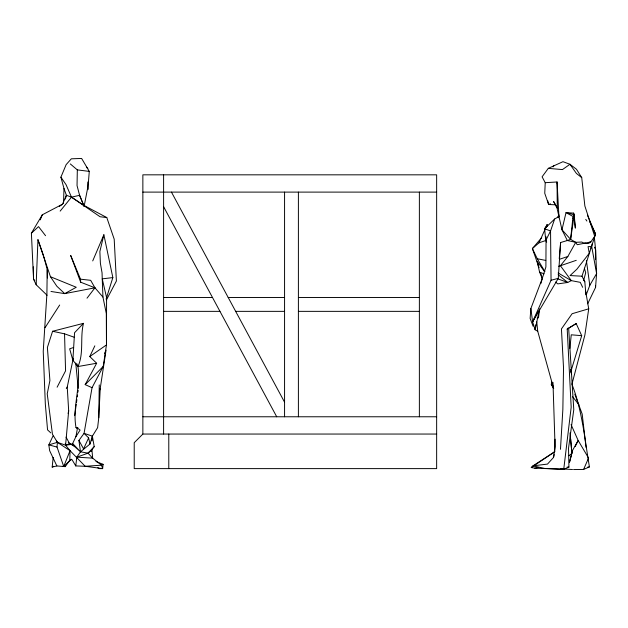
<?xml version="1.0" encoding="UTF-8"?>
<svg xmlns="http://www.w3.org/2000/svg" width="628" height="628" viewBox="0 0 628 628"><rect width="100%" height="100%" fill="white"/><g stroke="black" fill="none" stroke-linecap="round" stroke-linejoin="round"><path stroke-width="0.94" d="M587.659 303.803L595.564 287.42L595.572 285.489M595.611 259.435L595.619 249.787L594.355 237.36M43.889 256.938L47.218 269.506L46.904 293.975L43.238 351.342L45.326 404.008L47.555 429.882L50.79 432.88M95.966 461.517L103.094 464.335L102.639 468.614L85.18 466.282L75.768 465.921L76.812 457.153L80.494 451.807L89.992 444.027L92.363 436.138L97.623 427.66L98.761 417.738L99.255 384.94M70.297 163.924L77.323 169.89L77.04 185.59L79.599 195.316L84.113 206.329L87.677 187.976M53.199 457.396L52.179 467.075L56.858 465.952L65.257 466.628L69.818 460.183L70.046 450.676L65.579 445.189L65.304 443.321M568.67 328.483L573.78 409.676L568.521 448.266L568.929 467.114L563.74 469.297L534.758 468.143L531.249 467.538L554.736 451.744L555.066 439.184M63.499 203.598L63.985 188.502L60.908 177.174L66.136 164.638L71.341 158.806L81.624 158.452L89.278 171.397L87.826 189.648L87.826 181.963M47.1 295.278L36.165 284.743L37.947 239.7L43.646 256.043M553.574 388.269L537.725 331.231L535.142 329.763L532.599 321.834L558.276 278.361L560.616 242.526L567.327 240.516L575.727 242.322L581.803 242.039L584.268 243.319L588.538 243.444L590.799 241.992L594.692 236.277L584.872 206.015L581.732 177.622L576.465 169.254L569.973 164.277L562.963 161.686L548.307 168.351L542.09 176.813L545.222 182.685L544.751 193.275L548.613 204.485L555.568 204.83L557.452 208.253M98.761 417.738L100.237 388.363L106.046 350.165L104.444 353.745M560.616 242.526L559.25 258.697M94.836 345.84L89.773 356.555L96.649 363.251L77.951 366.54L72.872 360.244L74.559 332.714L83.5 323.334C79.866 337.566 84.136 353.038 77.951 366.54C80.91 387.052 72.244 407.242 76.019 427.582L77.448 428.555M560.474 449.318L562.853 409.464L563.52 367.749L561.44 328.923L572.124 313.717L588.726 308.811L585.594 290.937L584.833 281.784L581.999 276.202L595.532 234.056L587.431 215.208M71.341 459.201L63.726 466.486L57.038 447.073L57.383 442.332L56.496 440.762M595.564 287.42L596.6 273.565L595.619 249.787L594.449 247.212M546.077 236.795L545.897 266.971L542.325 278.29L530.88 308.497L530.126 318.412L533.109 326.277M91.971 440.887L92.363 436.138L84.066 433.359L78.924 440.432L80.494 451.807L88.038 453.173L92.677 458.157L101.485 465.191L102.639 468.614L99.436 468.614L97.803 467.75M546.972 226.535L547.137 224.667L544.602 228.765L545.756 240.524L546.682 242.11M73.272 358.337L67.243 387.052L68.672 410.814L65.579 445.189L72.063 444.31L74.104 445.825M569.879 348.375L571.252 334.81L581.701 335.674L571.229 370.316M535.653 324.927L535.142 329.763L539.53 308.905L538.486 317.846L537.073 318.058M545.222 182.685L557.052 181.979L557.279 209.226L561.974 229.746L570.609 239.37L572.854 218.175L574.212 214.768L573.639 213.112L566.016 212.633L561.974 229.746L567.327 240.516L570.609 239.37L575.727 242.322L577.195 244.708L585.359 243.075M553.7 388.567L551.305 384.587L551.698 381.714M74.677 415.658L76.239 404.377M76.498 402.501L76.891 399.683M77.275 396.857L77.534 394.981M77.927 392.162L78.186 390.278M531.249 467.538L532.984 465.843L547.49 464.092L553.535 457.435L555.074 446.689L552.978 382.381M570.609 239.37L574.212 214.768L566.016 212.633L573.419 216.699M588.726 308.811L584.88 335.038L571.927 384.273C582.344 410.61 584.676 439.208 589.433 466.894L583.569 469.454L573.56 469.548M89.992 444.027L88.619 437.897L84.066 433.359L92.049 387.688L103.212 366.438L106.47 344.921L106.579 297.578L102.246 278.856L102.05 272.842L100.386 263.297L99.868 251.522L103.871 234.77L112.844 277.592L106.085 299.203M592.196 243.75L591.709 246.537L596.6 273.565L589.794 285.316L586.371 294.406M68.311 442.418L69.669 443.729L72.063 444.31L72.66 443.501L75.917 436.633L77.487 428.037L76.019 427.582L77.896 427.59M553.535 457.435L554.139 454.594M68.099 413.522L68.672 410.814M65.391 198.998L66.38 195.284L63.985 188.502M583.679 280.276L585.704 272.772L584.37 268.211M571.676 454.311L569.447 462.467L572.351 450.747L578.153 440.464L571.072 424.606M540.81 283.636L542.294 278.62L540.677 273.149M99.35 391.15L100.237 388.363M83.5 323.334L52.587 331.27L47.383 347.488L49.91 380.568L47.226 393.803L52.454 434.246L57.383 442.332L70.046 450.676L85.18 466.282L101.485 465.191L103.094 464.335L101.218 464.587M91.296 451.454L91.916 449.64L94.216 446.61L92.363 436.138M557.381 183.871L557.052 181.979L558.92 216.542L554.634 219.015L550.552 230.947L545.756 240.524L539.02 242.816L532.387 248.562L539.06 267.677M594.692 236.277L595.532 234.056L589.339 220.805M572.854 218.175L574.212 214.768L575.35 228.121L574.282 218.74M63.726 466.486L70.046 450.676M40.27 219.831L42.312 214.792L62.486 204.21L66.38 195.284L71.474 197.145L84.019 205.442L106.791 217.555L114.194 239.15L116.392 281.022L106.454 299.886M92.716 260.918L103.871 234.77M583.569 469.454L588.569 458.055L578.153 440.464L575.248 446.5M530.88 308.497L532.599 321.834L551.054 280.253L550.552 230.947L544.602 228.765L554.634 219.015M539.02 242.816L547.137 224.667M88.619 437.897L83.579 448.902L78.924 440.432M57.109 387.209L65.571 370.842L64.543 333.829L52.587 331.27M557.656 217.359L558.991 214.855M92.049 387.688L85.18 384.634L96.649 363.251M532.599 321.834L536.296 314.934M537.223 313.215L538.149 311.488M52.98 436.028L48.819 444.875L49.659 450.684L56.858 465.952M558.645 266.272L560.412 265.738L567.861 256.452L575.727 242.322M36.165 284.743L33.567 279.209L31.4 233.169L42.312 214.792M590.712 248.091L591.709 246.537L588.051 246.647L589.284 253.265L576.881 269.2L570.067 275.566L581.999 276.202M75.917 436.633L80.101 430.078L77.487 428.037M45.059 327.667L59.668 305.027M66.293 388.489L67.243 387.052M558.19 217.79L559.297 216.299M552.993 166.891L554.139 165.345M87.017 298.167L94.954 287.812L90.668 280.308L80.517 279.185L70.689 255.455L80.674 282.2L94.954 287.812L102.945 297.075L106.313 313.576L106.47 344.921L89.773 356.555M60.162 211.11L71.474 197.145L79.599 195.316L84.113 206.329M541.729 237.612L532.387 248.562L537.278 258.744L544.916 271.634M554.736 451.744L532.984 465.843L544.617 468.425L563.74 469.297L571.182 407.227L567.21 329.08L568.144 328.036M88.038 453.173L91.916 449.64L92.677 458.157L76.812 457.153L88.038 453.173L94.216 446.61M85.18 384.634L103.212 366.438M142.862 434.05L134.219 442.693L134.219 468.614L436.648 468.614L436.648 174.827L142.862 174.827L142.862 434.05L436.648 434.05M31.4 233.169L38.551 226.63L45.554 235.704M568.952 455.716L571.92 453.408L570.656 438.894M59.315 206.439L62.486 204.21M52.179 467.075L53.474 466.282M569.015 327.981L576.182 323.577L581.701 335.674M567.21 329.08L576.182 323.577M550.426 203.778L548.613 204.485L547.734 200.725M73.931 445.896L69.669 443.729L65.579 445.189L57.383 442.332L48.819 444.875L57.038 447.073M576.261 260.322L560.412 265.738L571.307 280.63L580.256 282.349L582.666 287.318M73.633 347.472L69.653 348.823L72.872 360.244M559.642 259.246L567.861 256.452M69.818 460.183L71.961 459.555L75.768 465.921M551.054 280.253L558.276 278.361M584.268 243.319L590.799 241.992L588.986 242.353M94.954 287.812L64.731 293.629L50.978 291.463M534.758 468.143L538.337 467.491M587.549 467.185L589.433 466.894M112.844 277.592L102.246 278.856L102.945 297.075M142.862 192.105L436.648 192.105M163.602 297.523L212.515 297.523M228.215 297.523L284.57 297.523M298.394 297.523L419.371 297.523M163.602 311.355L219.957 311.355M235.657 311.355L284.57 311.355M298.394 311.355L419.371 311.355M142.862 416.772L436.648 416.772M567.06 467.091L568.929 467.114M560.404 468.826L572.524 469.516M548.307 168.351L562.452 169.584L569.973 164.277L576.402 173.43L581.732 177.622M62.4 466.314L65.257 466.628M106.791 217.555L100.072 216.754L71.474 197.145L66.042 184.648L60.908 177.174M77.323 169.89L89.278 171.397M537.278 258.744L545.748 260.424M64.543 333.829L74.222 337.26M557.735 278.832L567.728 282.474L571.307 280.63L558.119 272.992M544.555 271.665L537.175 261.295L539.593 272.144L544.115 273.839M50.46 276.736L76.263 287.263L64.731 293.629L56.858 286.242L50.46 276.736L37.947 239.7M558.104 274.687L567.728 282.474L557.743 283.887L555.56 282.082M72.063 444.31L80.494 451.807L72.66 443.501M86.452 167.229L87.818 168.524M551.305 384.587L553.268 386.628M34.783 280.63L33.567 279.209L33.292 266.79M572.43 396.48L579.008 404.856M585.775 219.4L586.858 221.025M593.366 230.798L595.532 234.056M583.836 280.253L584.833 281.784M555.568 204.83L553.558 201.439L557.169 208.151M66.05 437.143L69.669 443.729M171.452 192.105L284.57 402.187M163.602 206.691L276.72 416.772M539.593 272.144L542.294 278.62M76.883 363.793L77.951 366.54M574.808 394.196L582.18 414.056L586.034 447.364M570.656 371.36L571.59 374.084L570.585 369.35M586.403 260.628L589.794 285.316M573.639 213.112L573.961 215.93M536.752 321.897L537.725 331.231M75.752 363.055L78.217 388.371M569.996 432.951L571.92 453.408M585.594 290.937L585.861 294.807M80.517 279.185L80.674 282.2M47.218 269.506L47.406 278M419.371 192.105L419.371 416.772M298.394 192.105L298.394 416.772M284.57 192.105L284.57 416.772M168.783 434.05L168.783 468.614M163.602 174.827L163.602 434.05"/></g></svg>
